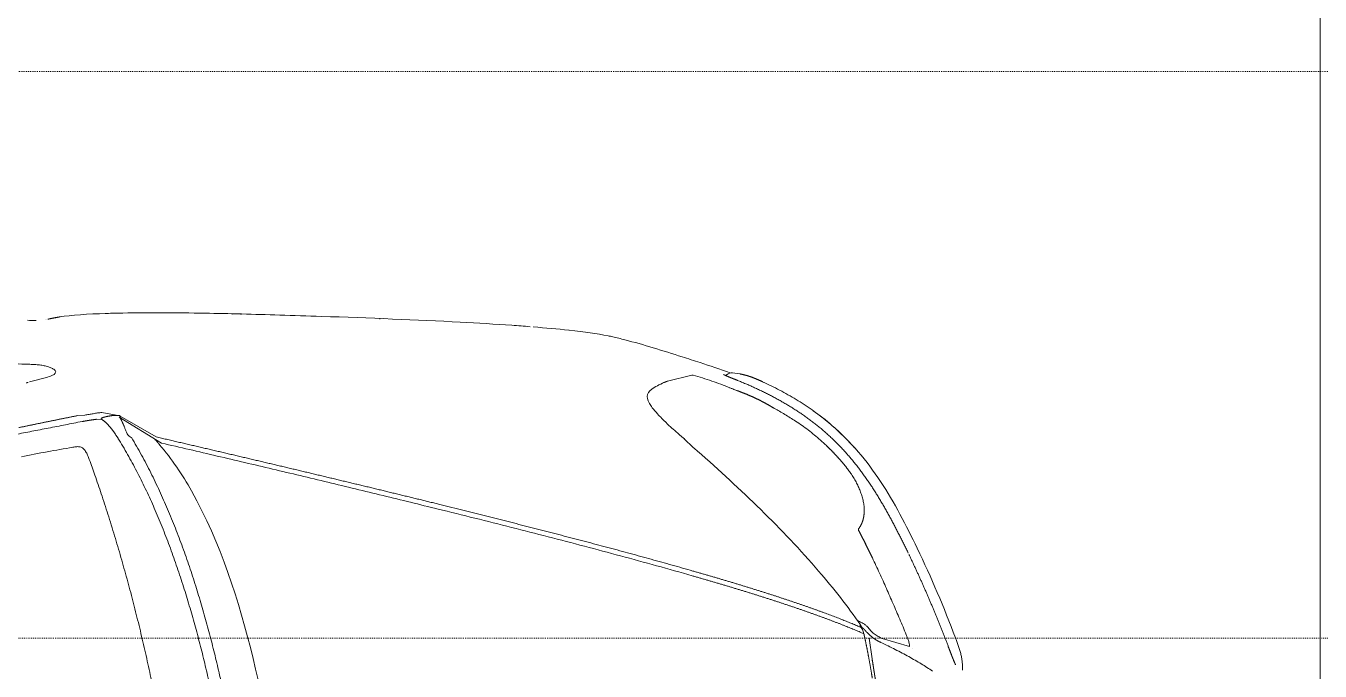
# Model space of a CAD drawing. Extents: x -1417 to 34975, y -245 to 8298.
# Drawn here: x 31141.5 to 31301.3, y 1060.4 to 1140.1 of the extents above; entities that cross this region are included whole.
import ezdxf
from ezdxf.xclip import XClip

# ---------------------------------------------------------------- set-up
doc = ezdxf.new("R2010")
doc.units = 0
doc.header["$XCLIPFRAME"] = 0
doc.linetypes.add('DOT2', pattern=[0.125, 0, -0.125])
doc.layers.get('0').update_dxf_attribs({"color": 9, "lineweight": 9})
for name, color, linetype, lineweight in [('04', 9, 'Continuous', 9), ('06D', 9, 'Continuous', 9), ('20', 9, 'DOT2', 9)]:
    doc.layers.add(name, color=color, linetype=linetype, lineweight=lineweight)

# ---------------------------------------------------------------- blocks, each defined once
blk = doc.blocks.new('p-araba-polo')
for p, q in [((0.1556, -0.3961), (0.1593, -0.4217)), ((0.1094, -0.4114), (0.1433, -0.4214)), ((0.1683, -0.4355), (0.17, -0.4382)), ((0.172, -0.4427), (0.1727, -0.4429)), ((0.1727, -0.4429), (0.1735, -0.4432)), ((0.3712, -0.653), (0.3749, -0.6562)), ((0.3749, -0.6562), (0.3764, -0.6575)), ((0.3875, -0.668), (0.3764, -0.6575)), ((1.033, -0.6629), (1.0852, -0.695)), ((1.0841, -0.6962), (1.0396, -0.6705)), ((1.1066, -0.7007), (1.0845, -0.6967)), ((1.1134, -0.6923), (1.1062, -0.6918)), ((1.1073, -0.6936), (1.1062, -0.6918)), ((1.1134, -0.6923), (1.1134, -0.6923)), ((1.1367, -0.6968), (1.1276, -0.6974)), ((0.4278, -0.7293), (0.4248, -0.7314)), ((0.3189, -0.7483), (0.328, -0.7495)), ((0.3334, -0.7485), (0.3346, -0.7476)), ((0.3344, -0.7478), (0.3365, -0.7464)), ((0.4081, -0.7394), (0.3783, -0.7469)), ((1.1683, -0.7463), (1.1655, -0.7477)), ((1.1879, -0.7407), (1.1962, -0.7386))]:
    blk.add_line(p, q)
at = {"flags": 128}
for points in [[(0.3874, -0.668), (0.3906, -0.6707), (0.3938, -0.6734)], [(0.4171, -0.6952), (0.4181, -0.6962), (0.4193, -0.6975), (0.4207, -0.699)], [(0.427, -0.7064), (0.4277, -0.7072), (0.4282, -0.7081)], [(1.1683, -0.7463), (1.1701, -0.7457), (1.1719, -0.7451), (1.1739, -0.7445)], [(1.1739, -0.7445), (1.1785, -0.7432), (1.1832, -0.742), (1.1879, -0.7407)]]:
    blk.add_lwpolyline(points, dxfattribs=at)
for points, degree, knots in [([(0.92, -0.3968), (0.9028, -0.3261), (0.8804, -0.1943), (0.8718, -0.0608), (0.8718, 0)], 3, [0, 0, 0, 0, 0.54461, 1, 1, 1, 1]), ([(1.007, 0), (1.0071, -0.0093), (1.0072, -0.0278), (1.0078, -0.0557), (1.0089, -0.0835), (1.0105, -0.1113), (1.0124, -0.1391), (1.0149, -0.1668), (1.0177, -0.1945), (1.0209, -0.2221), (1.0246, -0.2497), (1.0287, -0.2773), (1.0332, -0.3047), (1.0381, -0.3322), (1.0434, -0.3595), (1.049, -0.3867), (1.0551, -0.4139), (1.0616, -0.441), (1.0684, -0.468), (1.0756, -0.4949), (1.0831, -0.5217), (1.091, -0.5484), (1.0965, -0.5661), (1.0993, -0.5749)], 3, [0, 0, 0, 0, 0.047619, 0.095238, 0.142857, 0.190476, 0.238095, 0.285714, 0.333333, 0.380952, 0.428571, 0.47619, 0.523809, 0.571428, 0.619047, 0.666666, 0.714285, 0.761904, 0.809523, 0.857143, 0.904762, 0.952381, 1, 1, 1, 1]), ([(0.044, -0.3824), (0.044, -0.3841), (0.0439, -0.3875), (0.0443, -0.3927), (0.0451, -0.3978), (0.0462, -0.4028), (0.0476, -0.4078), (0.0492, -0.4127), (0.0509, -0.4176), (0.0521, -0.4208), (0.0527, -0.4224)], 3, [0, 0, 0, 0, 0.124987, 0.249975, 0.374965, 0.49996, 0.624964, 0.749973, 0.874985, 1, 1, 1, 1]), ([(0.1449, -0.4166), (0.1418, -0.4151), (0.1357, -0.4122), (0.127, -0.4078), (0.1185, -0.4034), (0.1103, -0.399), (0.1024, -0.3945), (0.0949, -0.3901), (0.0878, -0.3856), (0.0833, -0.3826), (0.0811, -0.3811)], 3, [0, 0, 0, 0, 0.125001, 0.250002, 0.375002, 0.500003, 0.625003, 0.750002, 0.875001, 1, 1, 1, 1]), ([(0.1516, -0.371), (0.1519, -0.373), (0.1526, -0.3768), (0.1532, -0.3806), (0.1535, -0.3825)], 3, [0, 0, 0, 0, 0.500002, 1, 1, 1, 1]), ([(0.1535, -0.3825), (0.1538, -0.3848), (0.1545, -0.3893), (0.1553, -0.3939), (0.1556, -0.3961)], 3, [0, 0, 0, 0, 0.499954, 1, 1, 1, 1]), ([(0.0615, -0.4113), (0.0608, -0.4095), (0.0594, -0.4057), (0.0572, -0.4), (0.0549, -0.3942), (0.0534, -0.3907), (0.0526, -0.3888)], 3, [0, 0, 0, 0, 0.242914, 0.490387, 0.743262, 1, 1, 1, 1]), ([(0.1135, -0.4261), (0.1129, -0.4247), (0.1118, -0.422), (0.1104, -0.4178), (0.1095, -0.414), (0.1094, -0.4122), (0.1094, -0.4114)], 3, [0, 0, 0, 0, 0.270369, 0.539534, 0.807022, 1, 1, 1, 1]), ([(0.1553, -0.521), (0.1524, -0.5147), (0.1464, -0.5022), (0.1379, -0.4833), (0.1296, -0.4643), (0.1214, -0.4453), (0.1161, -0.4325), (0.1135, -0.4261)], 3, [0, 0, 0, 0, 0.199959, 0.399928, 0.599921, 0.799944, 1, 1, 1, 1]), ([(0.1433, -0.4214), (0.145, -0.4222), (0.1483, -0.4238), (0.1515, -0.426), (0.1531, -0.4271)], 3, [0, 0, 0, 0, 0.500778, 1, 1, 1, 1]), ([(0.1553, -0.4228), (0.1545, -0.4221), (0.1529, -0.4209), (0.1502, -0.4193), (0.1476, -0.4179), (0.1458, -0.417), (0.1449, -0.4166)], 3, [0, 0, 0, 0, 0.248986, 0.49846, 0.748736, 1, 1, 1, 1]), ([(0.1531, -0.4271), (0.1539, -0.4278), (0.1555, -0.429), (0.1569, -0.4305), (0.1576, -0.4313)], 3, [0, 0, 0, 0, 0.5173, 1, 1, 1, 1]), ([(0.1619, -0.4288), (0.1608, -0.4277), (0.1586, -0.4255), (0.1564, -0.4237), (0.1553, -0.4228)], 3, [0, 0, 0, 0, 0.500116, 1, 1, 1, 1]), ([(0.1576, -0.4313), (0.1582, -0.4321), (0.1596, -0.4337), (0.1616, -0.4362), (0.1632, -0.4376), (0.1641, -0.4383)], 3, [0, 0, 0, 0, 0.335072, 0.667573, 1, 1, 1, 1]), ([(0.1658, -0.4273), (0.1656, -0.4266), (0.1653, -0.4252), (0.165, -0.4237), (0.1648, -0.423)], 3, [0, 0, 0, 0, 0.499348, 1, 1, 1, 1]), ([(0.1691, -0.435), (0.1686, -0.4342), (0.1676, -0.4326), (0.1665, -0.43), (0.1661, -0.4282), (0.1658, -0.4273)], 3, [0, 0, 0, 0, 0.333479, 0.665683, 1, 1, 1, 1]), ([(0.1641, -0.4383), (0.1647, -0.4387), (0.1659, -0.4396), (0.1678, -0.4407), (0.1692, -0.4414), (0.1699, -0.4417)], 3, [0, 0, 0, 0, 0.333542, 0.667239, 1, 1, 1, 1]), ([(0.1684, -0.4358), (0.1683, -0.4356), (0.1677, -0.4351), (0.1672, -0.4346), (0.1668, -0.4342)], 3, [0, 0, 0, 0, 0.227086, 1, 1, 1, 1]), ([(0.17, -0.4382), (0.1858, -0.4614), (0.2457, -0.5368), (0.3175, -0.6057), (0.3712, -0.653)], 3, [0, 0, 0, 0, 0.290843, 1, 1, 1, 1]), ([(0.3769, -0.5048), (0.3854, -0.5073), (0.4025, -0.5121), (0.4283, -0.5193), (0.4542, -0.5264), (0.4802, -0.5334), (0.5063, -0.5403), (0.5325, -0.5472), (0.5587, -0.554), (0.5851, -0.5608), (0.6115, -0.5675), (0.6379, -0.5742), (0.6644, -0.5808), (0.6821, -0.5852), (0.6909, -0.5874)], 3, [0, 0, 0, 0, 0.083342, 0.166682, 0.25, 0.333306, 0.416615, 0.499936, 0.583268, 0.666606, 0.749946, 0.83329, 0.916643, 1, 1, 1, 1]), ([(0.6916, -0.5814), (0.6764, -0.5776), (0.6461, -0.5701), (0.6008, -0.5587), (0.5557, -0.5472), (0.5107, -0.5355), (0.4661, -0.5235), (0.4216, -0.5114), (0.3923, -0.5031), (0.3777, -0.4989)], 3, [0, 0, 0, 0, 0.142912, 0.285805, 0.428682, 0.57154, 0.714362, 0.857157, 1, 1, 1, 1]), ([(0.172, -0.5544), (0.1691, -0.5489), (0.1634, -0.5378), (0.158, -0.5266), (0.1553, -0.521)], 3, [0, 0, 0, 0, 0.499946, 1, 1, 1, 1]), ([(0.0999, -0.5329), (0.1137, -0.5611), (0.1417, -0.6167), (0.1884, -0.6724), (0.2204, -0.6972), (0.2284, -0.7028)], 3, [0, 0, 0, 0, 0.436314, 0.862947, 1, 1, 1, 1]), ([(0.1721, -0.5572), (0.1723, -0.557), (0.1726, -0.5565), (0.1725, -0.5554), (0.1722, -0.5547), (0.172, -0.5544)], 3, [0, 0, 0, 0, 0.34173, 0.655167, 1, 1, 1, 1]), ([(1.0993, -0.5749), (1.102, -0.5834), (1.1072, -0.5996), (1.1147, -0.6221), (1.1199, -0.6361), (1.1222, -0.6424)], 3, [0, 0, 0, 0, 0.374907, 0.71679, 1, 1, 1, 1]), ([(0.1811, -0.6243), (0.18, -0.6226), (0.1777, -0.619), (0.1747, -0.6135), (0.172, -0.6079), (0.1698, -0.6023), (0.1679, -0.5965), (0.1664, -0.5907), (0.1659, -0.5869), (0.1656, -0.585)], 3, [0, 0, 0, 0, 0.14287, 0.285738, 0.428603, 0.571464, 0.714319, 0.857165, 1, 1, 1, 1]), ([(1.033, -0.6629), (1.0101, -0.6576), (0.9644, -0.6469), (0.8959, -0.6308), (0.8275, -0.6145), (0.7594, -0.598), (0.7142, -0.5869), (0.6916, -0.5814)], 3, [0, 0, 0, 0, 0.200074, 0.400125, 0.600159, 0.800117, 1, 1, 1, 1]), ([(0.1875, -0.633), (0.1864, -0.6316), (0.1842, -0.6288), (0.1821, -0.6258), (0.1811, -0.6243)], 3, [0, 0, 0, 0, 0.500031, 1, 1, 1, 1]), ([(1.1426, -0.6577), (1.141, -0.658), (1.1379, -0.6585), (1.1335, -0.6585), (1.1295, -0.6564), (1.1265, -0.6525), (1.1242, -0.6477), (1.1229, -0.6442), (1.1222, -0.6424)], 3, [0, 0, 0, 0, 0.19548, 0.351811, 0.493077, 0.645392, 0.816793, 1, 1, 1, 1]), ([(1.1222, -0.6424), (1.1229, -0.6442), (1.1242, -0.6477), (1.1265, -0.6525), (1.1295, -0.6564), (1.1335, -0.6585), (1.1379, -0.6585), (1.141, -0.658), (1.1426, -0.6577)], 3, [0, 0, 0, 0, 0.183207, 0.354608, 0.506923, 0.648189, 0.80452, 1, 1, 1, 1]), ([(1.2061, -0.646), (1.1954, -0.6481), (1.1743, -0.6523), (1.1532, -0.6559), (1.1426, -0.6577)], 3, [0, 0, 0, 0, 0.502145, 1, 1, 1, 1]), ([(0.1774, -0.6572), (0.18, -0.6601), (0.1853, -0.6658), (0.1936, -0.6741), (0.2022, -0.6821), (0.2111, -0.6897), (0.2203, -0.697), (0.2298, -0.7039), (0.2395, -0.7105), (0.2494, -0.7168), (0.2595, -0.7227), (0.2698, -0.7283), (0.2803, -0.7337), (0.2874, -0.737), (0.2909, -0.7387)], 3, [0, 0, 0, 0, 0.083333, 0.166665, 0.249997, 0.333329, 0.416662, 0.499995, 0.583328, 0.666661, 0.749996, 0.83333, 0.916665, 1, 1, 1, 1]), ([(0.2501, -0.6901), (0.2474, -0.6883), (0.2421, -0.6847), (0.2343, -0.679), (0.2268, -0.6729), (0.2194, -0.6665), (0.2145, -0.662), (0.2121, -0.6598)], 3, [0, 0, 0, 0, 0.200084, 0.400065, 0.600042, 0.800036, 1, 1, 1, 1]), ([(1.0739, -0.6723), (1.0744, -0.6729), (1.0755, -0.6741), (1.0761, -0.6756), (1.0764, -0.6763)], 3, [0, 0, 0, 0, 0.499911, 1, 1, 1, 1]), ([(1.0764, -0.6763), (1.0769, -0.6775), (1.0778, -0.68), (1.0787, -0.6824), (1.0792, -0.6836)], 3, [0, 0, 0, 0, 0.511036, 1, 1, 1, 1]), ([(1.2133, -0.6735), (1.2066, -0.6748), (1.1931, -0.6775), (1.1725, -0.6814), (1.1518, -0.6855), (1.1379, -0.6882), (1.131, -0.6895)], 3, [0, 0, 0, 0, 0.24266, 0.489789, 0.74853, 1, 1, 1, 1]), ([(1.1367, -0.6968), (1.1487, -0.6944), (1.1728, -0.6895), (1.197, -0.6845), (1.2091, -0.682)], 3, [0, 0, 0, 0, 0.500039, 1, 1, 1, 1]), ([(0.2762, -0.7056), (0.2741, -0.7045), (0.2697, -0.7021), (0.2632, -0.6983), (0.2566, -0.6943), (0.2523, -0.6915), (0.2501, -0.6901)], 3, [0, 0, 0, 0, 0.240377, 0.493552, 0.746754, 1, 1, 1, 1]), ([(1.0835, -0.6949), (1.0835, -0.6949), (1.0835, -0.6949), (1.0835, -0.6949), (1.0835, -0.6949), (1.0835, -0.6949), (1.0835, -0.6949), (1.0835, -0.6949), (1.0835, -0.6949), (1.0835, -0.6949), (1.0835, -0.6949)], 5, [0, 0, 0, 0, 0, 0, 1, 1, 1, 1, 1, 1.000001, 1.000001, 1.000001, 1.000001, 1.000001, 1.000001]), ([(1.0853, -0.6968), (1.0851, -0.6968), (1.0847, -0.6968), (1.0844, -0.6966), (1.0841, -0.6965), (1.0841, -0.6963), (1.0841, -0.6962)], 3, [0, 0, 0, 0, 0.226641, 0.489612, 0.73866, 1, 1, 1, 1]), ([(1.093, -0.6968), (1.0925, -0.6969), (1.0916, -0.6969), (1.0908, -0.6969), (1.0904, -0.6969)], 3, [0, 0, 0, 0, 0.627101, 1, 1, 1, 1]), ([(1.0954, -0.6966), (1.095, -0.6967), (1.0942, -0.6968), (1.0934, -0.6968), (1.093, -0.6968)], 3, [0, 0, 0, 0, 0.505636, 1, 1, 1, 1]), ([(1.1073, -0.6936), (1.1072, -0.6936), (1.107, -0.6938), (1.1066, -0.6939), (1.1062, -0.6941), (1.106, -0.6942)], 3, [0, 0, 0, 0, 0.23445, 0.472231, 1, 1, 1, 1]), ([(1.1066, -0.7007), (1.1085, -0.7005), (1.1121, -0.7001), (1.1174, -0.6992), (1.1226, -0.6983), (1.1259, -0.6977), (1.1276, -0.6974)], 3, [0, 0, 0, 0, 0.249853, 0.499728, 0.749768, 1, 1, 1, 1]), ([(1.1075, -0.6933), (1.1074, -0.6934), (1.1074, -0.6935), (1.1073, -0.6935), (1.1073, -0.6936)], 3, [0, 0, 0, 0, 0.501057, 1, 1, 1, 1]), ([(0.3314, -0.7312), (0.3306, -0.7308), (0.3289, -0.7302), (0.3265, -0.7292), (0.3241, -0.7283), (0.3217, -0.7274), (0.3202, -0.7269), (0.3195, -0.7266)], 3, [0, 0, 0, 0, 0.19886, 0.400952, 0.606006, 0.809658, 1, 1, 1, 1]), ([(0.3764, -0.7468), (0.3726, -0.7457), (0.3649, -0.7434), (0.3536, -0.7396), (0.3424, -0.7356), (0.3351, -0.7327), (0.3314, -0.7312)], 3, [0, 0, 0, 0, 0.250001, 0.500002, 0.750003, 1, 1, 1, 1]), ([(0.2909, -0.7387), (0.2938, -0.74), (0.2996, -0.7426), (0.3085, -0.7459), (0.3146, -0.7476), (0.3178, -0.7481)], 3, [0, 0, 0, 0, 0.333411, 0.666747, 1, 1, 1, 1]), ([(0.3308, -0.7495), (0.3436, -0.7542), (0.3636, -0.7609), (0.3938, -0.7706), (0.4254, -0.7806), (0.4544, -0.789), (0.4711, -0.793), (0.4757, -0.7941)], 3, [0, 0, 0, 0, 0.260213, 0.420209, 0.662967, 0.897224, 1, 1, 1, 1]), ([(1.1969, -0.7603), (1.195, -0.7602), (1.191, -0.76), (1.1851, -0.7596), (1.1793, -0.7588), (1.1739, -0.7576), (1.1692, -0.756), (1.1673, -0.7548), (1.1663, -0.7541)], 3, [0, 0, 0, 0, 0.166986, 0.333867, 0.500619, 0.667165, 0.83361, 1, 1, 1, 1]), ([(1.2672, -0.7617), (1.2555, -0.7616), (1.2321, -0.7613), (1.2086, -0.7606), (1.1969, -0.7603)], 3, [0, 0, 0, 0, 0.500277, 1, 1, 1, 1]), ([(0.4758, -0.7941), (0.4779, -0.7946), (0.4931, -0.7978), (0.5106, -0.8003), (0.5297, -0.8023)], 3, [0, 0, 0, 0, 0.124213, 1, 1, 1, 1]), ([(0.578, -0.8067), (0.5852, -0.8073), (0.6136, -0.8094), (0.6943, -0.8142), (0.7938, -0.8181), (0.9022, -0.8216), (0.9869, -0.8238), (1.0486, -0.8241), (1.0808, -0.8236)], 3, [0, 0, 0, 0, 0.049552, 0.182368, 0.511137, 0.607099, 0.78604, 1, 1, 1, 1]), ([(0.5894, -0.8074), (0.5894, -0.8074), (0.5894, -0.8074), (0.5894, -0.8074), (0.5894, -0.8074), (0.5894, -0.8074), (0.5894, -0.8074), (0.5894, -0.8074), (0.5894, -0.8074), (0.5894, -0.8074), (0.5894, -0.8074), (0.5894, -0.8074), (0.5894, -0.8074), (0.5894, -0.8074), (0.5894, -0.8074)], 7, [0, 0, 0, 0, 0, 0, 0, 0, 1, 1, 1, 1, 1, 1, 1, 1, 1, 1, 1, 1, 1, 1, 1]), ([(1.191, -0.8144), (1.1909, -0.8144), (1.1897, -0.8144), (1.1862, -0.8144), (1.1896, -0.8144), (1.1952, -0.8145), (1.1986, -0.8146)], 3, [0, 0, 0, 0, 0.113468, 0.583142, 0.713373, 1, 1, 1, 1]), ([(1.1685, -0.817), (1.1673, -0.8173), (1.1645, -0.8178), (1.1614, -0.8183), (1.1596, -0.8186)], 3, [0, 0, 0, 0, 0.431347, 1, 1, 1, 1]), ([(1.1747, -0.8151), (1.1747, -0.8151), (1.1747, -0.8151), (1.1747, -0.8151), (1.1747, -0.8151), (1.1747, -0.8151), (1.1747, -0.8151), (1.1747, -0.8151), (1.1747, -0.8151), (1.1747, -0.8151), (1.1747, -0.8151)], 5, [0, 0, 0, 0, 0, 0, 1, 1, 1, 1, 1, 1.000001, 1.000001, 1.000001, 1.000001, 1.000001, 1.000001]), ([(1.1747, -0.8151), (1.1747, -0.8151), (1.1747, -0.8151), (1.1747, -0.8151), (1.1747, -0.8151), (1.1747, -0.8151), (1.1747, -0.8151)], 3, [0, 0, 0, 0, 1, 1, 1, 1.000001, 1.000001, 1.000001, 1.000001]), ([(1.1766, -0.815), (1.1766, -0.815), (1.1766, -0.815), (1.1766, -0.815), (1.1766, -0.815), (1.1766, -0.815), (1.1766, -0.815)], 3, [0, 0, 0, 0, 1, 1, 1, 1, 1, 1, 1])]:
    blk.add_open_spline(points, degree=degree, knots=knots)
for points, degree in [([(0.9187, 0), (0.9187, -0.0992), (0.9262, -0.1979), (0.9398, -0.2961), (0.9595, -0.3936), (0.9846, -0.4892), (1.0189, -0.5845), (1.0701, -0.6696)], 7), ([(1.0853, -0.6665), (1.0348, -0.5843), (0.9999, -0.4894), (0.9745, -0.3944), (0.9546, -0.2963), (0.9409, -0.1982), (0.9333, -0.099), (0.9333, 0)], 7), ([(0.1535, -0.3825), (0.1532, -0.3809), (0.1529, -0.3793), (0.1527, -0.3776), (0.1524, -0.376), (0.1522, -0.3743), (0.1519, -0.3727), (0.1516, -0.371)], 7), ([(0.1556, -0.3961), (0.1553, -0.3942), (0.155, -0.3923), (0.1546, -0.3903), (0.1543, -0.3884), (0.154, -0.3864), (0.1538, -0.3845), (0.1535, -0.3825)], 7), ([(0.1554, -0.3724), (0.157, -0.3826), (0.1588, -0.3928), (0.1607, -0.403), (0.1627, -0.4132), (0.1648, -0.423)], 5), ([(0.053, -0.3896), (0.0528, -0.3896), (0.0527, -0.3894), (0.0526, -0.3892), (0.0526, -0.389), (0.0526, -0.3888)], 5), ([(0.0615, -0.4113), (0.0603, -0.4081), (0.0591, -0.4049), (0.0579, -0.4017), (0.0566, -0.3984), (0.0553, -0.3951), (0.0539, -0.3919), (0.0526, -0.3888)], 7), ([(0.996, -0.6037), (0.96, -0.5393), (0.9375, -0.4684), (0.92, -0.3968)], 3), ([(0.0616, -0.4115), (0.0615, -0.4115), (0.0614, -0.4115), (0.0614, -0.4115), (0.0615, -0.4114), (0.0615, -0.4113)], 5), ([(0.0616, -0.4115), (0.0615, -0.4115), (0.0614, -0.4115), (0.0614, -0.4115), (0.0615, -0.4114), (0.0615, -0.4113)], 5), ([(0.1101, -0.5251), (0.1025, -0.5092), (0.0951, -0.4931), (0.0879, -0.477), (0.081, -0.4607), (0.0743, -0.4443), (0.0678, -0.4279), (0.0615, -0.4113)], 7), ([(0.1058, -0.4093), (0.1058, -0.4093), (0.1058, -0.4094), (0.1058, -0.4094), (0.1058, -0.4094), (0.1058, -0.4094), (0.1058, -0.4094), (0.1058, -0.4094)], 7), ([(0.1058, -0.4093), (0.1058, -0.4094), (0.1058, -0.4094), (0.1058, -0.4094)], 3), ([(0.0527, -0.4224), (0.0527, -0.4224), (0.0527, -0.4223)], 2), ([(0.0527, -0.4223), (0.0527, -0.4224), (0.0527, -0.4224)], 2), ([(0.0527, -0.4224), (0.0668, -0.4598), (0.0826, -0.4968), (0.0999, -0.5329)], 3), ([(0.1449, -0.4166), (0.1466, -0.4174), (0.1484, -0.4183), (0.1502, -0.4192), (0.152, -0.4203), (0.1537, -0.4215), (0.1553, -0.4228)], 6), ([(0.1531, -0.4271), (0.1538, -0.4277), (0.1545, -0.4282), (0.1552, -0.4288), (0.1558, -0.4294), (0.1564, -0.43), (0.157, -0.4306), (0.1576, -0.4313)], 7), ([(0.1619, -0.4288), (0.1628, -0.4298), (0.1636, -0.4307), (0.1644, -0.4316), (0.1652, -0.4325), (0.166, -0.4334), (0.1668, -0.4342)], 6), ([(0.1668, -0.4342), (0.1658, -0.4332), (0.1648, -0.4321), (0.1639, -0.431), (0.163, -0.43), (0.1619, -0.4288)], 5), ([(0.1658, -0.4273), (0.1656, -0.4265), (0.1654, -0.4256), (0.1652, -0.4247), (0.165, -0.4239), (0.1648, -0.423)], 5), ([(0.1658, -0.4273), (0.1921, -0.4388), (0.2207, -0.4497), (0.2508, -0.4602), (0.2818, -0.4704), (0.3133, -0.4801), (0.3453, -0.4896), (0.3777, -0.4989)], 7), ([(0.1706, -0.4373), (0.1701, -0.4365), (0.1696, -0.4358), (0.1691, -0.435)], 3), ([(0.3769, -0.5048), (0.3446, -0.4956), (0.3126, -0.4861), (0.2815, -0.4765), (0.2514, -0.4666), (0.2221, -0.4565), (0.1943, -0.4459), (0.1691, -0.435)], 7), ([(0.1706, -0.4373), (0.1703, -0.4368), (0.17, -0.4364), (0.1697, -0.4359), (0.1693, -0.4355), (0.1691, -0.435)], 5), ([(0.1699, -0.4417), (0.1707, -0.4421), (0.1715, -0.4424), (0.1724, -0.4428)], 3), ([(0.1724, -0.4428), (0.1717, -0.4425), (0.171, -0.4422), (0.1703, -0.4419)], 3), ([(0.1731, -0.4427), (0.173, -0.4429), (0.1729, -0.443), (0.1727, -0.4429), (0.1726, -0.4429), (0.1724, -0.4428)], 5), ([(0.1724, -0.4428), (0.1726, -0.4429), (0.1727, -0.4429), (0.1729, -0.443), (0.173, -0.4429), (0.1731, -0.4427)], 5), ([(0.1724, -0.4428), (0.1726, -0.4429), (0.1728, -0.443), (0.1729, -0.443), (0.1731, -0.4431), (0.1733, -0.4432), (0.1735, -0.4432)], 6), ([(0.1724, -0.4428), (0.1727, -0.443), (0.1731, -0.4431), (0.1735, -0.4432)], 3), ([(0.1949, -0.6585), (0.1794, -0.6422), (0.1652, -0.6246), (0.1526, -0.6059), (0.1412, -0.5866), (0.1306, -0.5668), (0.1206, -0.5469), (0.1109, -0.5267)], 7), ([(0.1553, -0.521), (0.1585, -0.5277), (0.1618, -0.5344), (0.1652, -0.5411), (0.1685, -0.5478), (0.172, -0.5544)], 5), ([(0.0999, -0.5329), (0.0999, -0.5329), (0.1, -0.5328)], 2), ([(0.1, -0.5328), (0.0999, -0.5329), (0.0999, -0.5329)], 2), ([(0.1721, -0.5572), (0.1688, -0.5617), (0.1665, -0.5669), (0.1652, -0.5727), (0.165, -0.5788), (0.1656, -0.585)], 5), ([(0.172, -0.5544), (0.1723, -0.555), (0.1726, -0.5556), (0.1728, -0.5563), (0.1724, -0.5568), (0.1721, -0.5572)], 5), ([(1.0396, -0.6705), (0.9891, -0.6587), (0.9388, -0.647), (0.8888, -0.6352), (0.839, -0.6234), (0.7894, -0.6115), (0.7401, -0.5995), (0.6909, -0.5874)], 7), ([(1.0354, -0.6609), (1.0204, -0.6432), (1.0073, -0.6239), (0.996, -0.6037)], 3), ([(0.1875, -0.633), (0.1921, -0.6388), (0.1969, -0.6443), (0.2018, -0.6497), (0.2069, -0.6548), (0.2121, -0.6598)], 5), ([(0.3712, -0.6529), (0.3712, -0.6531), (0.3712, -0.6531), (0.3714, -0.6529)], 3), ([(0.3756, -0.655), (0.3756, -0.655), (0.3756, -0.655), (0.3756, -0.655), (0.3756, -0.655), (0.3756, -0.655)], 5), ([(0.3756, -0.655), (0.3756, -0.655), (0.3756, -0.655), (0.3756, -0.655), (0.3756, -0.655), (0.3756, -0.655)], 5), ([(0.195, -0.6586), (0.1949, -0.6586), (0.1949, -0.6586), (0.1949, -0.6586), (0.1949, -0.6585), (0.1949, -0.6585)], 5), ([(0.3217, -0.7403), (0.3016, -0.7322), (0.2819, -0.7231), (0.2626, -0.713), (0.244, -0.7016), (0.2263, -0.6886), (0.21, -0.6742), (0.1949, -0.6585)], 7), ([(0.3749, -0.6561), (0.3748, -0.6562), (0.3749, -0.6563), (0.375, -0.6562)], 3), ([(0.3749, -0.6561), (0.3748, -0.6562), (0.3749, -0.6563), (0.375, -0.6562)], 3), ([(0.3876, -0.668), (0.3876, -0.668), (0.3875, -0.668), (0.3874, -0.668)], 3), ([(0.3874, -0.668), (0.3875, -0.668), (0.3875, -0.668), (0.3875, -0.668), (0.3876, -0.668), (0.3876, -0.668)], 5), ([(1.0419, -0.6684), (1.0406, -0.6669), (1.0392, -0.6654), (1.0379, -0.6639), (1.0366, -0.6624), (1.0354, -0.6609)], 5), ([(1.0354, -0.6609), (1.0366, -0.6624), (1.0379, -0.6639), (1.0392, -0.6654), (1.0406, -0.6669), (1.0419, -0.6684)], 5), ([(1.0412, -0.6668), (1.0411, -0.6669), (1.041, -0.667), (1.0408, -0.6672)], 3), ([(1.0412, -0.6668), (1.0411, -0.6668), (1.0411, -0.6669), (1.041, -0.667), (1.0409, -0.6671), (1.0408, -0.6672)], 5), ([(1.0418, -0.6684), (1.0419, -0.6684), (1.0419, -0.6684), (1.0419, -0.6684), (1.0419, -0.6684), (1.0419, -0.6684), (1.0419, -0.6684)], 6), ([(1.0419, -0.6684), (1.0419, -0.6684), (1.0419, -0.6684), (1.0419, -0.6684), (1.0419, -0.6684), (1.0419, -0.6684), (1.0419, -0.6684)], 6), ([(1.07, -0.6707), (1.07, -0.6707), (1.07, -0.6707), (1.07, -0.6707), (1.07, -0.6707), (1.07, -0.6707)], 5), ([(1.07, -0.6707), (1.07, -0.6707), (1.07, -0.6707), (1.07, -0.6707), (1.07, -0.6707), (1.07, -0.6707)], 5), ([(1.0701, -0.6696), (1.0708, -0.6699), (1.0714, -0.6703), (1.0721, -0.6707), (1.0728, -0.6713), (1.0733, -0.6717), (1.0739, -0.6723)], 6), ([(1.0853, -0.6665), (1.0897, -0.6737), (1.0944, -0.6806), (1.0995, -0.687), (1.1062, -0.6918)], 4), ([(0.3938, -0.6734), (0.3987, -0.6777), (0.4036, -0.682), (0.4082, -0.6864)], 3), ([(0.4082, -0.6864), (0.4113, -0.6894), (0.4143, -0.6923), (0.4171, -0.6952)], 3), ([(1.0847, -0.695), (1.0835, -0.6928), (1.0823, -0.6905), (1.0812, -0.6883), (1.0802, -0.686), (1.0792, -0.6836)], 5), ([(1.2091, -0.682), (1.1946, -0.685), (1.1801, -0.688), (1.1656, -0.691), (1.1511, -0.6939), (1.1367, -0.6968)], 5), ([(0.4207, -0.699), (0.423, -0.7016), (0.4252, -0.704), (0.427, -0.7064)], 3), ([(1.0819, -0.692), (1.0819, -0.692), (1.0819, -0.692), (1.0819, -0.6919)], 3), ([(1.0835, -0.6949), (1.0837, -0.6952), (1.0838, -0.6954), (1.0839, -0.6957), (1.084, -0.6959), (1.0841, -0.6962)], 5), ([(1.0852, -0.695), (1.0851, -0.695), (1.085, -0.695), (1.0849, -0.695), (1.0848, -0.695), (1.0846, -0.695)], 5), ([(1.0847, -0.695), (1.0849, -0.695), (1.085, -0.695), (1.0852, -0.695)], 3), ([(1.0856, -0.6968), (1.0855, -0.6968), (1.0854, -0.6968), (1.0853, -0.6968)], 3), ([(1.0895, -0.6969), (1.0887, -0.6969), (1.088, -0.6968), (1.0872, -0.6968), (1.0864, -0.6968), (1.0856, -0.6968)], 5), ([(1.0904, -0.6969), (1.0901, -0.6969), (1.0898, -0.6969), (1.0895, -0.6969)], 3), ([(1.093, -0.6968), (1.0935, -0.6968), (1.094, -0.6968), (1.0944, -0.6967), (1.0949, -0.6967), (1.0954, -0.6966)], 5), ([(1.0954, -0.6966), (1.0957, -0.6966), (1.0959, -0.6965), (1.0962, -0.6965), (1.0964, -0.6964), (1.0967, -0.6964)], 5), ([(1.0967, -0.6964), (1.0963, -0.6965), (1.0958, -0.6965), (1.0954, -0.6966)], 3), ([(1.0967, -0.6964), (1.0969, -0.6964), (1.0972, -0.6963), (1.0974, -0.6963), (1.0977, -0.6962), (1.0979, -0.6962)], 5), ([(1.0979, -0.6962), (1.0975, -0.6963), (1.0971, -0.6963), (1.0967, -0.6964)], 3), ([(1.0979, -0.6962), (1.0992, -0.696), (1.1005, -0.6957), (1.1018, -0.6955), (1.103, -0.6951), (1.1043, -0.6947)], 5), ([(1.1043, -0.6947), (1.1046, -0.6947), (1.1048, -0.6946), (1.1051, -0.6945), (1.1054, -0.6944), (1.1056, -0.6943)], 5), ([(1.1056, -0.6943), (1.1052, -0.6945), (1.1048, -0.6946), (1.1043, -0.6947)], 3), ([(1.1056, -0.6943), (1.1057, -0.6943), (1.1058, -0.6942), (1.1059, -0.6942), (1.1059, -0.6942), (1.106, -0.6942)], 5), ([(1.106, -0.6942), (1.1059, -0.6942), (1.1057, -0.6943), (1.1056, -0.6943)], 3), ([(1.106, -0.6942), (1.1063, -0.6941), (1.1065, -0.694), (1.1067, -0.6939), (1.107, -0.6937), (1.1073, -0.6936)], 5), ([(1.106, -0.6942), (1.106, -0.6942), (1.106, -0.6942), (1.106, -0.6942)], 3), ([(1.1062, -0.6922), (1.1062, -0.6921), (1.1062, -0.6921), (1.1062, -0.692), (1.1062, -0.692), (1.1062, -0.6919)], 5), ([(1.1062, -0.6922), (1.1062, -0.6921), (1.1062, -0.6921), (1.1062, -0.692), (1.1062, -0.692), (1.1062, -0.6919)], 5), ([(1.1062, -0.6919), (1.1062, -0.6919), (1.1062, -0.6919), (1.1062, -0.6919), (1.1062, -0.6919), (1.1062, -0.6919)], 5), ([(1.1062, -0.6919), (1.1062, -0.6919), (1.1062, -0.6919), (1.1062, -0.6919)], 3), ([(1.1073, -0.6936), (1.1073, -0.6935), (1.1074, -0.6935), (1.1074, -0.6934), (1.1074, -0.6934), (1.1075, -0.6933)], 5), ([(1.131, -0.6895), (1.1285, -0.6899), (1.126, -0.6904), (1.1235, -0.6908), (1.121, -0.6912), (1.1184, -0.6916), (1.1159, -0.6919), (1.1134, -0.6923)], 7), ([(1.1356, -0.6887), (1.1356, -0.6887), (1.1356, -0.6886), (1.1355, -0.6886), (1.1355, -0.6886), (1.1355, -0.6886)], 5), ([(1.1355, -0.6886), (1.1355, -0.6886), (1.1355, -0.6886), (1.1356, -0.6886), (1.1356, -0.6887), (1.1356, -0.6887)], 5), ([(1.1649, -0.6915), (1.1649, -0.6915), (1.1649, -0.6915)], 2), ([(0.2765, -0.7057), (0.2764, -0.7057), (0.2762, -0.7056), (0.2761, -0.7056), (0.276, -0.7055), (0.276, -0.7054)], 5), ([(0.2765, -0.7057), (0.2764, -0.7057), (0.2762, -0.7056), (0.2761, -0.7056), (0.276, -0.7055), (0.276, -0.7054)], 5), ([(0.3195, -0.7266), (0.3131, -0.7243), (0.3067, -0.7217), (0.3004, -0.7189), (0.2941, -0.7159), (0.288, -0.7127), (0.2819, -0.7091), (0.276, -0.7054)], 7), ([(0.4282, -0.7081), (0.4316, -0.7131), (0.4335, -0.7174), (0.4334, -0.7204)], 3), ([(0.2817, -0.7343), (0.2817, -0.7343), (0.2818, -0.7344), (0.2818, -0.7344)], 3), ([(0.3228, -0.7278), (0.322, -0.7276), (0.3213, -0.7275), (0.3207, -0.7272), (0.3201, -0.7269), (0.3195, -0.7266)], 5), ([(0.3228, -0.7278), (0.322, -0.7276), (0.3213, -0.7275), (0.3207, -0.7272), (0.3201, -0.7269), (0.3195, -0.7266)], 5), ([(0.3291, -0.7303), (0.3291, -0.7303), (0.3291, -0.7303), (0.3291, -0.7303), (0.3291, -0.7303), (0.3291, -0.7303), (0.3291, -0.7303), (0.3291, -0.7303), (0.3291, -0.7303), (0.3291, -0.7303)], 9), ([(0.3291, -0.7303), (0.3291, -0.7303), (0.3292, -0.7304), (0.3293, -0.7304), (0.3293, -0.7304), (0.3294, -0.7304), (0.3294, -0.7304), (0.3295, -0.7304), (0.3296, -0.7305), (0.3296, -0.7305)], 9), ([(0.3296, -0.7305), (0.3296, -0.7305), (0.3295, -0.7304), (0.3294, -0.7304), (0.3294, -0.7304), (0.3293, -0.7304), (0.3293, -0.7304), (0.3292, -0.7304), (0.3291, -0.7303), (0.3291, -0.7303)], 9), ([(0.3317, -0.7313), (0.3315, -0.7313), (0.3314, -0.7312), (0.3314, -0.7312), (0.3314, -0.7312), (0.3314, -0.7312)], 5), ([(0.3317, -0.7313), (0.3315, -0.7313), (0.3314, -0.7312), (0.3314, -0.7312), (0.3314, -0.7312), (0.3314, -0.7312)], 5), ([(0.4248, -0.7314), (0.4196, -0.7347), (0.4139, -0.7373), (0.4081, -0.7394)], 3), ([(0.4334, -0.7204), (0.4334, -0.7239), (0.4311, -0.7269), (0.4278, -0.7293)], 3), ([(0.284, -0.7354), (0.2863, -0.7365), (0.2886, -0.7376), (0.2909, -0.7387)], 3), ([(0.291, -0.7387), (0.2909, -0.7387), (0.2909, -0.7387)], 2), ([(0.3189, -0.7483), (0.3138, -0.7474), (0.3089, -0.7461), (0.3042, -0.7445), (0.2997, -0.7427), (0.2953, -0.7407), (0.2909, -0.7387)], 6), ([(0.3392, -0.7476), (0.3378, -0.7469), (0.3359, -0.746), (0.3336, -0.745), (0.3308, -0.7439), (0.3278, -0.7427), (0.3247, -0.7415), (0.3217, -0.7403)], 7), ([(0.3218, -0.7403), (0.3218, -0.7403), (0.3217, -0.7404), (0.3217, -0.7403), (0.3217, -0.7403), (0.3217, -0.7403)], 5), ([(0.3217, -0.7403), (0.3217, -0.7403), (0.3217, -0.7404), (0.3217, -0.7404), (0.3218, -0.7403), (0.3218, -0.7403)], 5), ([(0.328, -0.7495), (0.3299, -0.7499), (0.3326, -0.7491), (0.3334, -0.7485)], 3), ([(0.3342, -0.7479), (0.3342, -0.7479), (0.3342, -0.7479), (0.3343, -0.7479), (0.3343, -0.7479), (0.3343, -0.7479)], 5), ([(0.3342, -0.7479), (0.3342, -0.7479), (0.3343, -0.7479), (0.3343, -0.7479)], 3), ([(0.3392, -0.7476), (0.3389, -0.7475), (0.3386, -0.7474), (0.3383, -0.7472), (0.3379, -0.747), (0.3377, -0.7468)], 5), ([(0.3392, -0.7476), (0.339, -0.7475), (0.3387, -0.7474), (0.3385, -0.7473), (0.3382, -0.7472), (0.338, -0.747)], 5), ([(0.3764, -0.7468), (0.3768, -0.7469), (0.3772, -0.747), (0.3776, -0.747), (0.378, -0.7469), (0.3783, -0.7469)], 5), ([(0.4081, -0.7394), (0.4089, -0.7391), (0.4097, -0.7388), (0.4106, -0.7385), (0.4114, -0.7382), (0.4122, -0.7378), (0.4131, -0.7375)], 6), ([(1.1655, -0.7477), (1.1631, -0.7494), (1.163, -0.7521), (1.1659, -0.7541)], 3), ([(1.2, -0.7372), (1.1996, -0.7373), (1.1993, -0.7374), (1.1989, -0.7375), (1.1986, -0.7376), (1.1982, -0.7377), (1.1979, -0.7377), (1.1975, -0.7378)], 7), ([(0.5299, -0.8023), (0.5443, -0.8039), (0.5588, -0.8052), (0.5741, -0.8064)], 3), ([(1.1778, -0.815), (1.1778, -0.815), (1.1778, -0.815), (1.1778, -0.815), (1.1778, -0.815), (1.1778, -0.815), (1.1778, -0.815)], 6), ([(1.1778, -0.815), (1.1778, -0.815), (1.1778, -0.815), (1.1778, -0.815), (1.1778, -0.815), (1.1778, -0.815)], 5), ([(0.7638, -0.8164), (0.7637, -0.8164), (0.7637, -0.8163), (0.7636, -0.8162), (0.7635, -0.8161), (0.7634, -0.8159)], 5), ([(0.7638, -0.8164), (0.7637, -0.8164), (0.7637, -0.8163), (0.7636, -0.8162), (0.7635, -0.8161), (0.7634, -0.8159)], 5), ([(0.9357, -0.8222), (0.9352, -0.8222), (0.9348, -0.8222), (0.9343, -0.8222)], 3), ([(0.9453, -0.8224), (0.9455, -0.8224), (0.9457, -0.8224), (0.9459, -0.8223), (0.9461, -0.8222), (0.9463, -0.8221)], 5), ([(0.9453, -0.8224), (0.9455, -0.8224), (0.9457, -0.8224), (0.9459, -0.8223), (0.9461, -0.8222), (0.9463, -0.8221)], 5), ([(1.0811, -0.8236), (1.0881, -0.8235), (1.0946, -0.8233), (1.1009, -0.8231)], 3), ([(1.1004, -0.8231), (1.1009, -0.8231), (1.1013, -0.8231), (1.1018, -0.8231), (1.1022, -0.823), (1.1026, -0.8229)], 5), ([(1.1026, -0.8229), (1.1022, -0.823), (1.1018, -0.8231), (1.1013, -0.8231), (1.1009, -0.8231), (1.1004, -0.8231)], 5), ([(1.1014, -0.8231), (1.1013, -0.8231), (1.1011, -0.8231), (1.101, -0.8231), (1.1008, -0.8231), (1.1007, -0.8231), (1.1006, -0.8231), (1.1004, -0.8231)], 7), ([(1.1004, -0.8231), (1.1008, -0.8231), (1.1011, -0.8231), (1.1015, -0.8231)], 3), ([(1.1009, -0.8231), (1.1242, -0.8223), (1.1443, -0.821), (1.1589, -0.8187)], 3), ([(1.1596, -0.8186), (1.1593, -0.8187), (1.1591, -0.8187), (1.1588, -0.8188), (1.1585, -0.8188), (1.1583, -0.8188)], 5), ([(1.1596, -0.8186), (1.1593, -0.8187), (1.1591, -0.8187), (1.1588, -0.8188), (1.1585, -0.8188), (1.1583, -0.8188)], 5), ([(1.1589, -0.8187), (1.1624, -0.8182), (1.1655, -0.8176), (1.1686, -0.817)], 3), ([(1.1596, -0.8186), (1.1623, -0.8181), (1.165, -0.8176), (1.1677, -0.8171), (1.1705, -0.8166), (1.1732, -0.816)], 5), ([(1.1686, -0.817), (1.167, -0.8173), (1.1652, -0.8177), (1.1634, -0.818), (1.1615, -0.8183), (1.1596, -0.8186)], 5)]:
    blk.add_open_spline(points, degree=degree)
blk = doc.blocks.new('catikatirevizepergole-krt')
blk.add_lwpolyline([(-30, 360), (-30, 290), (-800, 290), (-800, 360)], close=True)

msp = doc.modelspace()

# ---------------------------------------------------------------- linework, layer by layer
at = {"layer": '06D'}
msp.add_lwpolyline([(31301.33, 1152.5), (31301.33, 902.5), (30801.33, 902.5), (30801.33, 1152.5)], close=True, dxfattribs=at)

# ---------------------------------------------------------------- block references
at = {"layer": '04'}
ref = msp.add_blockref('p-araba-polo', (31261.57, 1022.31), dxfattribs=dict(at, xscale=100, yscale=100, zscale=100, rotation=180))
XClip(ref).set_block_clipping_path([(-0.0924763951, -0.9835002962), (4.0650970395, 0.9845199444)])
at = {"layer": '20'}
msp.add_blockref('catikatirevizepergole-krt', (31648.84, 774.5), dxfattribs=at)

doc.saveas('drawing.dxf')
